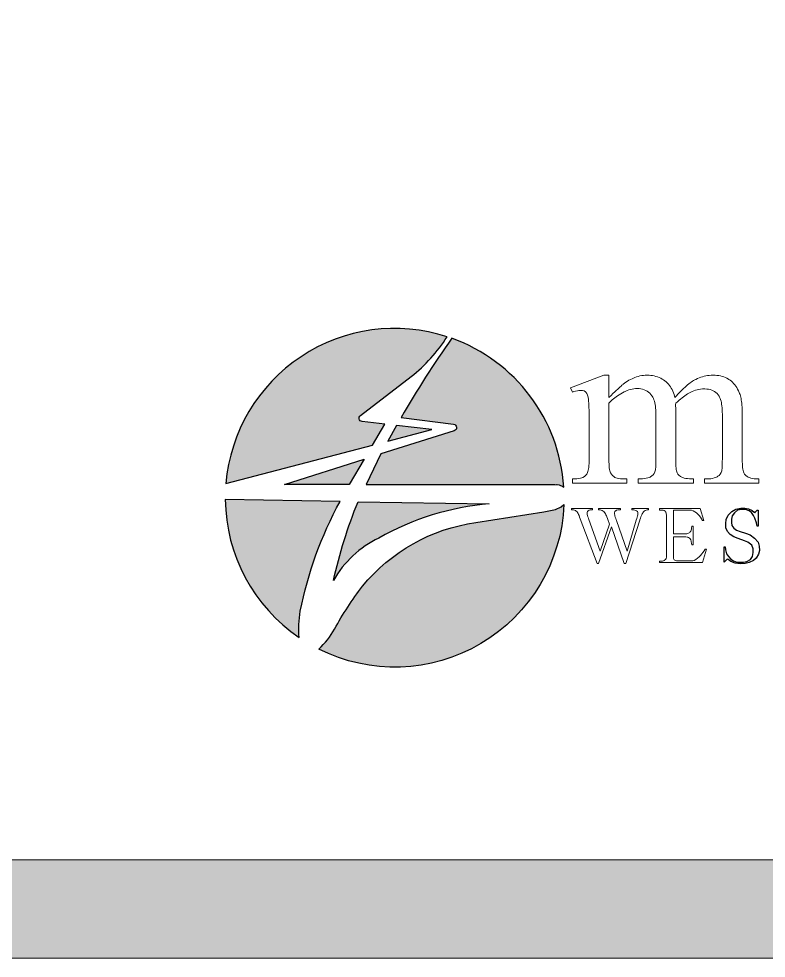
# Model space of a CAD drawing. Extents: x 144 to 1038, y -1303 to 267.
# Drawn here: x 266.96 to 289.76, y 148.32 to 176.97 of the extents above; entities that cross this region are included whole.
import ezdxf

# ---------------------------------------------------------------- set-up
doc = ezdxf.new("R2010")
doc.units = 0
doc.header["$LTSCALE"] = 100
doc.layers.add('L18', color=4, linetype='CONTINUOUS')
doc.layers.add('L25', color=1, linetype='CONTINUOUS')
doc.layers.add('L35', color=3, linetype='CONTINUOUS', lineweight=18)

msp = doc.modelspace()

# ---------------------------------------------------------------- hatches: boundary and pattern name
at = {"layer": 'L18'}
h = msp.add_hatch(color=256, dxfattribs=at)
h.paths.add_polyline_path([(278.2163549401193, 164.0928647562864), (279.5647011332364, 164.4457067199576), (278.486577291835, 164.5707426016794)], flags=17)
edge = h.paths.add_edge_path()
edge.add_arc((280.2131152779416, 164.5054114712244), 0.1029692338388899, -72.43402750833832, 84.16995513601069, ccw=False)
edge.add_line((280.2441917783436, 164.4072436850615), (278.0078090925909, 163.6992828544352))
edge.add_line((278.0078090925909, 163.6992828544352), (277.5528908812042, 162.7671059451072))
edge.add_line((277.5528908812042, 162.7671059451072), (282.6038013676524, 162.7671059451072))
edge.add_line((282.6038013676524, 162.7671059451072), (283.3145712725346, 162.7725118298904))
edge.add_line((283.3145712725346, 162.7725118298904), (283.4461953289942, 162.7574755935857))
edge.add_line((283.4461953289942, 162.7574755935857), (283.5590159650528, 162.7086079535098))
edge.add_line((283.5590159650528, 162.7086079535098), (283.5822116406787, 162.6909427310333))
edge.add_arc((278.4273946528683, 162.3630886169034), 5.165232472790633, 3.639196008651918, 70.31584323591886)
edge.add_arc((305.4676055219584, 149.3977722112232), 30.9511261289605, 144.8283521343726, 150.1242407853348)
edge.add_line((278.6296496845641, 164.8151758551866), (280.2235746847791, 164.6078481049351))
edge = h.paths.add_edge_path()
edge.add_line((280.9000397735279, 161.6061135753496), (282.9759341006069, 161.9316025027947))
edge.add_line((282.9759341006069, 161.9316025027947), (283.3296140543163, 162.0019060166918))
edge.add_line((283.3296140543163, 162.0019060166918), (283.506366342469, 162.0883642109825))
edge.add_line((283.506366342469, 162.0883642109825), (283.5886922571434, 162.1615109939496))
edge.add_arc((278.4273946528683, 162.3630886169034), 5.165232472790641, 243.34665382917092, 357.76341514052217, ccw=False)
edge.add_arc((274.4852021795578, 159.5229428462354), 2.407473367793687, 312.4563768615338, 331.0679370383531)
edge.add_arc((286.4647553466876, 152.8536404977802), 11.30345861148447, 142.9365306610592, 150.8572845283921, ccw=False)
edge.add_arc((281.6592167789462, 156.2071295805211), 5.45209848608502, 98.00415526030872, 140.6206044735293, ccw=False)
edge = h.paths.add_edge_path()
edge.add_arc((282.0284884989699, 153.9126459673482), 8.297632636979303, 94.95558767717087, 119.4817605296807)
edge.add_arc((279.343192050986, 158.2510300204204), 3.20585592685206, 115.8608776244927, 150.2339024950949)
edge.add_arc((291.1429212644442, 156.5899818393974), 14.94094671063533, 157.7678270922694, 167.4260816587383, ccw=False)
edge.add_line((277.3127103428001, 162.243047775054), (281.3117097424154, 162.1792616952272))
edge = h.paths.add_edge_path()
edge.add_line((276.7601454646723, 162.2518614666562), (273.2624596865651, 162.3076513385609))
edge.add_arc((278.4273946528683, 162.3630886169034), 5.165232472790615, 180.6149545210219, 235.6099624310396)
edge.add_arc((279.1301525141087, 158.3288818840955), 3.627388090289801, 170.9088385772925, 183.6069330259929, ccw=False)
edge.add_arc((287.139712678939, 156.6029078248935), 11.81719479412369, 151.4432932555139, 168.7811330683746, ccw=False)
edge = h.paths.add_edge_path()
edge.add_arc((275.7939678674723, 169.9902702231663), 5.028789447807029, 308.5792749707487, 327.3143666867416)
edge.add_arc((278.4273946528683, 162.3630886169034), 5.165232472790628, 71.96628684557906, 175.1894129731957)
edge.add_line((273.2803573293613, 162.7962551996371), (277.7528541819613, 163.9711103390573))
edge.add_line((277.7528541819613, 163.9711103390573), (278.1297186966174, 164.6082460760971))
edge.add_line((278.1297186966174, 164.6082460760971), (277.4324827861336, 164.6889435816599))
edge.add_arc((277.4443213316218, 164.7912300028412), 0.1029692338389153, 127.4553738583343, 263.3980085784069, ccw=False)
edge.add_line((277.3817012796046, 164.8729697863174), (278.9299051984362, 166.0590337298169))
h.paths.add_polyline_path([(275.063148583287, 162.7671059451072), (277.4962875603335, 163.5373529615026), (277.0406879900634, 162.7671059451072)])
edge = h.paths.add_edge_path(flags=17)
edge.add_line((283.3618932532145, 162.7671059451072), (283.3847617529029, 162.7671059451072))
at = {"layer": 'L25'}
h = msp.add_hatch(color=256, dxfattribs=at)
edge = h.paths.add_edge_path()
edge.add_line((181.3835363921642, 265.3219109926316), (331.3835363921642, 265.3219109926316))
edge.add_arc((331.3835363921642, 256.8219109926316), 8.5, -3.979039320256561e-13, 90, ccw=False)
edge.add_line((339.8835363921642, 256.8219109926315), (339.8835363921641, 156.8219109926316))
edge.add_arc((331.3835363921641, 156.8219109926316), 8.5, -90, 0, ccw=False)
edge.add_line((331.3835363921641, 148.3219109926316), (181.3835363921641, 148.3219109926318))
edge.add_arc((181.3835363921641, 156.8219109926318), 8.5, 180.0000000000002, 270, ccw=False)
edge.add_line((172.8835363921641, 156.8219109926318), (172.8835363921642, 256.8219109926316))
edge.add_arc((181.3835363921642, 256.8219109926316), 8.5, 90, 180, ccw=False)
edge = h.paths.add_edge_path(flags=16)
edge.add_line((181.3835363921642, 262.3219109926316), (331.3835363921642, 262.3219109926316))
edge.add_arc((331.3835363921642, 256.8219109926316), 5.5, 0, 90, ccw=False)
edge.add_line((336.8835363921642, 256.8219109926316), (336.8835363921641, 156.8219109926316))
edge.add_arc((331.3835363921641, 156.8219109926316), 5.5, -90, 0, ccw=False)
edge.add_line((331.3835363921641, 151.3219109926316), (181.3835363921641, 151.3219109926318))
edge.add_arc((181.3835363921641, 156.8219109926318), 5.5, 180, 270, ccw=False)
edge.add_line((175.8835363921641, 156.8219109926318), (175.8835363921641, 256.8219109926316))
edge.add_arc((181.3835363921641, 256.8219109926316), 5.5, 89.99999999999937, 180, ccw=False)

# ---------------------------------------------------------------- linework, layer by layer
at = {"layer": 'L18'}
msp.add_line((283.3618932532145, 162.7671059451072), (283.3847617529029, 162.7671059451072), dxfattribs=at)
for points in [[(278.9299051984362, 166.0590337298169, 0.08192984223123395), (280.0264294902615, 167.2745765876485, 0.483543382190624), (273.2803573293613, 162.7962551996371), (277.7528541819613, 163.9711103390573), (278.1297186966174, 164.6082460760971), (277.4324827861336, 164.6889435816599, -0.6741443966538361), (277.3817012796046, 164.8729697863174)], [(280.2235746847791, 164.6078481049351, -0.8141568920977668), (280.2441917783436, 164.4072436850615), (278.0078090925909, 163.6992828544352), (277.5528908812042, 162.7671059451072), (282.6038013676524, 162.7671059451072), (283.3145712725346, 162.7725118298904), (283.4461953289942, 162.7574755935857), (283.5590159650528, 162.7086079535098), (283.5822116406787, 162.6909427310333, 0.2994277993081123), (280.1672252848902, 167.2264841251722, 0.02311178721620554), (278.6296496845641, 164.8151758551866)], [(276.7601454646723, 162.2518614666562), (273.2624596865651, 162.3076513385609, 0.2446753569963442), (275.509949832697, 158.1006782402237, -0.05546265415039397), (275.5483309735565, 158.9020300405201, -0.07579524506486658)], [(281.3117097424154, 162.1792616952272, 0.1074260239421284), (277.9448379108903, 161.135838146208, 0.1511153897803107), (276.5603187876856, 159.8426105631955, -0.04216705076793043), (277.3127103428001, 162.243047775054)], [(280.9000397735279, 161.6061135753496), (282.9759341006069, 161.9316025027947), (283.3296140543163, 162.0019060166918), (283.506366342469, 162.0883642109825), (283.5886922571434, 162.1615109939496, -0.5453125784479379), (276.110315732135, 157.7467294700145, 0.08138724002746317), (276.5922082891298, 158.3582741075537, -0.03457457551389917), (277.4449530136139, 159.6662275580548, -0.188122601421096)]]:
    msp.add_lwpolyline(points, format="xyb", close=True, dxfattribs=at)
at = {"layer": 'L18', "lineweight": 0}
for points in [[(288.1441335879167, 166.102827414991), (288.1274069101263, 166.102827414991), (288.0743178893132, 166.1006456744096), (288.0215924919304, 166.0962821932469), (287.9688670945475, 166.0893733480726), (287.9168689440252, 166.080282762317), (287.8648707935028, 166.0686468125497), (287.8132362664107, 166.0544654987709), (287.7619653627488, 166.0377388209805), (287.7106944590868, 166.0188304026087), (287.6597871788551, 165.9973766202253), (287.6092435220536, 165.9737410972606), (287.5779719070542, 165.9570144194702), (287.5437913046129, 165.9370151308078), (287.5088834553111, 165.9148341015639), (287.473248359149, 165.8904713317388), (287.4365223926961, 165.8639268213323), (287.3990691793828, 165.8348369469142), (287.3605250957788, 165.8035653319147), (287.3208901418841, 165.7704755997641), (287.280527941129, 165.7348405036019), (287.2390748700832, 165.6966600434281), (287.1968945521769, 165.6566614661032), (287.15362336398, 165.6141175247667), (287.1096249289226, 165.5697554662791), (287.0645356235746, 165.5228480437799), (287.018719071366, 165.4737588806993), (286.9718116488668, 165.4221243536072), (286.9627210631111, 165.4595775669205), (286.9470852556114, 165.5137574580242), (286.9289040841001, 165.5657556085466), (286.9089047954376, 165.6152083950574), (286.8863601427636, 165.6624794409868), (286.8616337495082, 165.7072051229047), (286.8350892391016, 165.7497490642411), (286.8059993646835, 165.7901112649963), (286.7747277496841, 165.8282917251701), (286.7412743941032, 165.8639268213323), (286.7056392979411, 165.8973801769131), (286.6678224611975, 165.9282881684823), (286.6292783775936, 165.9562871726098), (286.5852799425361, 165.9842861767372), (286.5401906371881, 166.0090125699926), (286.4936468381191, 166.0311935992364), (286.445284921899, 166.0501020176082), (286.3958321353882, 166.0661014485381), (286.3449248551565, 166.0795555154565), (286.2921994577737, 166.0897369715028), (286.2383831901001, 166.0970094401074), (286.1827488052755, 166.1013729212701), (286.12565992673, 166.102827414991), (286.1180238346952, 166.102827414991), (286.0656620607426, 166.1010092978399), (286.0129366633598, 166.0962821932469), (285.9605748894072, 166.0886461012122), (285.9074858685941, 166.0781010217356), (285.8547604712113, 166.0646469548172), (285.8016714503983, 166.0486475238873), (285.7485824295852, 166.0297391055155), (285.7144018271439, 166.0159214151669), (285.6656762874936, 165.9944676327835), (285.6184052415642, 165.9708321098188), (285.571497819065, 165.9453784697029), (285.5256812668565, 165.918106712436), (285.4805919615084, 165.8886532145876), (285.4362299030207, 165.8570179761579), (285.3929587148238, 165.8235646205771), (285.3922314679633, 165.8228373737167), (285.3773229073241, 165.8108378005192), (285.3576872420919, 165.7937474992985), (285.3333244722667, 165.7715664700548), (285.3038709744183, 165.7450219596482), (285.269690371977, 165.7133867212185), (285.2304190415126, 165.6770243781959), (285.1864206064552, 165.6355713071501), (285.1373314433746, 165.5897547549415), (285.0835151757011, 165.5384838512796), (285.0246081800045, 165.482849466455), (284.9609740797148, 165.4221243536072), (284.9609740797148, 166.102827414991), (284.8031615109966, 166.102827414991), (283.7922883749672, 165.7119322274976), (283.8471955129314, 165.5861185206393), (283.8871940902563, 165.6002998344181), (283.9439193453716, 165.6170265122085), (283.9973719896149, 165.629026085406), (284.0468247761257, 165.6362985540105), (284.0926413283342, 165.6384802945919), (284.1508210771705, 165.6341168134292), (284.2013647339719, 165.6202991230806), (284.2428178050177, 165.5966636001158), (284.2588172359477, 165.5813914160464), (284.284998122924, 165.543938202733), (284.3064519053073, 165.4955762865129), (284.323542206528, 165.436305667386), (284.3242694533884, 165.4326694330837), (284.3289965579814, 165.4064885461075), (284.3333600391441, 165.3759441779684), (284.3373598968766, 165.3413999520969), (284.3409961311788, 165.3021286216325), (284.3442687420509, 165.2588574334355), (284.3471777294927, 165.2108591406457), (284.349359470074, 165.1588609901233), (284.3515412106554, 165.1024993584382), (284.3533593278065, 165.0417742455904), (284.3548138215274, 164.9766856515799), (284.3555410683879, 164.9072335764066), (284.3562683152483, 164.8337816435009), (284.3562683152483, 164.7556026060022), (284.3562683152483, 163.5341915038717), (284.3559046918181, 163.4752845081751), (284.3537229512368, 163.407650550153), (284.3500867169345, 163.3461981904447), (284.3449959889113, 163.2912910524805), (284.3384507671673, 163.2429291362604), (284.3300874282721, 163.2007488183542), (284.3202695956559, 163.165113722192), (284.3086336458887, 163.1360238477739), (284.3086336458887, 163.1356602243436), (284.2820891354822, 163.0869346846933), (284.2500902736223, 163.0462088605079), (284.2126370603089, 163.0123918814969), (284.1697294955422, 162.9862109945206), (284.1664568846702, 162.9843928773695), (284.1319126587987, 162.9698479401604), (284.0900959643226, 162.9582119903932), (284.0406431778118, 162.9491214046375), (283.9835542992663, 162.9425761828934), (283.9191929521162, 162.9385763251609), (283.8471955129314, 162.93712183144), (283.8471955129314, 162.8116717480119), (285.5067728484847, 162.8116717480119), (285.5067728484847, 162.93712183144), (285.4416842544741, 162.9378490783005), (285.3722321793009, 162.9407580657423), (285.3107798195927, 162.9454851703352), (285.2569635519191, 162.9527576389397), (285.2115106231408, 162.9614846012652), (285.1736937863973, 162.9727569276022), (285.1438766651187, 162.9862109945206), (285.1075143220961, 163.0073011534737), (285.0678793682014, 163.0400272621941), (285.0347896360508, 163.0796622160888), (285.0086087490745, 163.1254787682973), (285.0082451256443, 163.1258423917275), (284.9973364227375, 163.1527505255642), (284.9875185901213, 163.1869311280055), (284.9795188746564, 163.2276569521909), (284.9726100294821, 163.2749279981203), (284.9675193014589, 163.3294715126543), (284.9638830671566, 163.3909238723625), (284.9617013265753, 163.4589214538149), (284.9609740797148, 163.5341915038717), (284.9609740797148, 165.2475851070985), (284.961337703145, 165.248312353959), (284.9922456947143, 165.2828565798305), (285.0256990502951, 165.3166735588415), (285.0613341464573, 165.3497632909921), (285.0995146066311, 165.3824893997125), (285.1398768073862, 165.4144882615724), (285.1824207487227, 165.4457598765719), (285.2271464306406, 165.4766678681411), (285.27441747657, 165.5068486128499), (285.3238702630808, 165.5363021106983), (285.3755047901729, 165.5650283616862), (285.4296846812767, 165.5933909892438), (285.4605926728459, 165.6086631733133), (285.5118635765078, 165.6315714494176), (285.5631344801698, 165.6508434912196), (285.6147690072619, 165.6664792987193), (285.6664035343541, 165.678842495347), (285.7180380614462, 165.6875694576725), (285.7696725885384, 165.6926601856956), (285.8216707390607, 165.6944783028467), (285.828579584235, 165.6944783028467), (285.8842139690597, 165.6915693154049), (285.9373029898727, 165.6846604702306), (285.9878466466742, 165.6733881438936), (286.0362085628943, 165.6573887129637), (286.0816614916726, 165.6373894243012), (286.1249326798695, 165.6126630310458), (286.1652948806246, 165.5839367800579), (286.2034753407984, 165.5508470479073), (286.2391104369606, 165.5130302111638), (286.2722001691112, 165.4712135166877), (286.2794726377157, 165.4606684372112), (286.299108302948, 165.4275787050606), (286.3169258510291, 165.3912163620379), (286.332925281959, 165.351217784713), (286.3471065957378, 165.3079465965161), (286.3594697923655, 165.2610391740169), (286.3696512484119, 165.2112227640759), (286.3780145873071, 165.1574064964024), (286.3845598090512, 165.100681241287), (286.3892869136441, 165.0403197518695), (286.3921959010859, 164.9763220281496), (286.3932867713766, 164.9090516935577), (286.3932867713766, 163.5341915038717), (286.3929231479464, 163.4778298721867), (286.3918322776557, 163.4040143158507), (286.3903777839348, 163.3407438389913), (286.387468796493, 163.287291194748), (286.384196185621, 163.2443836299813), (286.3798327044582, 163.2112938978307), (286.3747419764351, 163.1883856217264), (286.3620151563771, 163.1538413958549), (286.3380160099822, 163.1065703499255), (286.3085625121338, 163.0654809023099), (286.2729274159717, 163.0298458061477), (286.2318379683561, 163.0000286848692), (286.2223837591702, 162.9945743334158), (286.1882031567289, 162.9793021493463), (286.1474773325435, 162.9665753292883), (286.1002062866141, 162.9560302498118), (286.0467536423708, 162.9476669109166), (285.9867557763835, 162.941848936033), (285.920212688652, 162.9382127017307), (285.8474880026068, 162.93712183144), (285.8474880026068, 162.8116717480119), (287.5434276811827, 162.8116717480119), (287.5434276811827, 162.93712183144), (287.481248074614, 162.9382127017307), (287.4150686103127, 162.9411216891725), (287.3554343677557, 162.9469396640561), (287.3023453469426, 162.9549393795211), (287.2554379244434, 162.9651208355675), (287.2150757236882, 162.9778476556254), (287.180895121247, 162.9931198396949), (287.1390784267709, 163.0163917392294), (287.095807238574, 163.0491178479497), (287.0619902595629, 163.0854801909724), (287.037991113168, 163.1254787682973), (287.0285369039821, 163.149114291262), (287.0201735650869, 163.1807495296917), (287.0132647199126, 163.2203844835864), (287.0078103684592, 163.2672919060856), (287.0034468872965, 163.32256266748), (287.0001742764244, 163.3851058974789), (286.9983561592733, 163.4556488429428), (286.9976289124129, 163.5341915038717), (286.9976289124129, 165.0592281702413), (286.9903564438084, 165.2094046469247), (286.9976289124129, 165.2475851070985), (287.0001742764244, 165.2501304711101), (287.0499906863654, 165.2941289061675), (287.0983526025856, 165.3355819772133), (287.1452600250848, 165.3744896842475), (287.1910765772933, 165.4108520272702), (287.235438635781, 165.4446690062812), (287.2783462005476, 165.4759406212807), (287.3201628950237, 165.5046668722686), (287.3605250957788, 165.5304841358146), (287.399432802813, 165.5541196587794), (287.4372496395566, 165.5748461943023), (287.4739756060094, 165.5933909892438), (287.4979747524044, 165.6042996921506), (287.5499729029268, 165.6253898511037), (287.6019710534491, 165.6432073991848), (287.6539692039715, 165.6581159598241), (287.7059673544939, 165.6693882861611), (287.7579655050163, 165.6773880016261), (287.8099636555386, 165.6824787296493), (287.861961806061, 165.6839332233702), (287.8834155884443, 165.6839332233702), (287.9415953372806, 165.6802969890679), (287.9965024752448, 165.6726608970332), (288.0481370023369, 165.6606613238357), (288.096498918557, 165.6446618929057), (288.1419518473353, 165.6242989808131), (288.1837685418113, 165.5999362109879), (288.2226762488456, 165.57120996), (288.2583113450078, 165.5384838512796), (288.2906738302979, 165.5017578848268), (288.3201273281463, 165.4606684372112), (288.3372176293669, 165.4297604456419), (288.3524898134364, 165.3948525963402), (288.3666711272152, 165.355944889306), (288.3786707004127, 165.3134009479695), (288.3895794033195, 165.2672207723307), (288.3983063656449, 165.2170407389595), (288.4059424576797, 165.163224471286), (288.4113968091331, 165.10540834588), (288.4157602902958, 165.0439559861717), (288.4179420308772, 164.978503768731), (288.4190329011678, 164.9090516935577), (288.4190329011678, 163.5341915038717), (288.4186692777376, 163.4894658219539), (288.4179420308772, 163.4149230187575), (288.4168511605865, 163.3501980481772), (288.4146694200051, 163.2960181570735), (288.4117604325633, 163.2523833454463), (288.4084878216913, 163.2189299898654), (288.4041243405285, 163.1952944669007), (288.3997608593658, 163.1814767765522), (288.3786707004127, 163.1294786260298), (288.3521261900062, 163.0847529441119), (288.3204909515765, 163.0472997307986), (288.2834013616934, 163.01748260952), (288.2619475793101, 163.0040285426017), (288.220130884834, 162.983665630509), (288.1743143326255, 162.9669389527186), (288.123770675824, 162.9538485092304), (288.06922716129, 162.9447579234748), (288.0099565421631, 162.9389399485912), (287.9463224418735, 162.93712183144), (287.8768703667003, 162.93712183144), (287.8768703667003, 162.8116717480119), (289.5324478445211, 162.8116717480119), (289.5324478445211, 162.93712183144), (289.5222663884747, 162.93712183144), (289.4539051835922, 162.9389399485912), (289.3917255770234, 162.9440306766143), (289.3364548156291, 162.9516667686491), (289.2877292759787, 162.9625754715559), (289.2455489580724, 162.9763931619045), (289.2102774853405, 162.9931198396949), (289.1775513766201, 163.0120282580666), (289.1339165649929, 163.0451179902172), (289.0993723391214, 163.0818439566701), (289.0746459458661, 163.1222061574252), (289.0739186990056, 163.1236606511461), (289.0630099960988, 163.1545686427154), (289.0535557869129, 163.1916582325985), (289.0451924480177, 163.234202173935), (289.0386472262736, 163.2825640901551), (289.0335564982504, 163.3367439812588), (289.0299202639482, 163.3967418472462), (289.0277385233668, 163.4625576881171), (289.0270112765064, 163.5341915038717), (289.0270112765064, 164.9090516935577), (289.0270112765064, 164.9392324382665), (289.0259204062157, 165.0061391494282), (289.0241022890646, 165.070136873148), (289.0208296781925, 165.1308619859958), (289.01682982046, 165.1886781114018), (289.0117390924369, 165.243585249366), (289.005557494123, 165.2955833998884), (288.9982850255185, 165.3443089395387), (288.9899216866233, 165.3904891151775), (288.9804674774374, 165.4333966799442), (288.9702860213911, 165.4733952572691), (288.959013695054, 165.5104848471522), (288.9462868749961, 165.5443018261632), (288.9342873017986, 165.5730280771511), (288.9099245319734, 165.6264807213944), (288.8837436449972, 165.6770243781959), (288.8561082643, 165.7242954241253), (288.8270183898819, 165.7690211060432), (288.7964740217428, 165.810474177089), (288.7644751598829, 165.849018260693), (288.7306581808718, 165.8846533568552), (288.6953867081399, 165.9173794655756), (288.658660741687, 165.9468329634238), (288.6204802815133, 165.9737410972606), (288.6052080974438, 165.9828316830163), (288.5593915452352, 166.0082853231321), (288.5121204993058, 166.0304663523759), (288.4637585830857, 166.0497383941779), (288.4135785497144, 166.0657378251079), (288.3626712694827, 166.0791918920263), (288.3099458720999, 166.0893733480726), (288.2561296044264, 166.0970094401074), (288.200858843032, 166.1013729212701)], [(285.520794849488, 160.7387484567665), (285.1897120728818, 161.6712442867701), (285.1823312466517, 161.691277957966), (285.167042392318, 161.7350357134729), (285.1546531482889, 161.7745758539911), (285.1448999136277, 161.8093711776472), (285.1380462892712, 161.8396852853779), (285.1338286742826, 161.86578177812), (285.1325106695987, 161.8871334539998), (285.1340922752194, 161.9084851298797), (285.1448999136277, 161.9403808432311), (285.1654607866972, 161.9659501340996), (285.1678331951283, 161.9680589415939), (285.1939296878704, 161.9830841949908), (285.2279342087161, 161.9920466268416), (285.2698467576654, 161.9952098380831), (285.3157133206666, 161.9952098380831), (285.3157133206666, 162.0400219973371), (284.6435309318561, 162.0400219973371), (284.6435309318561, 161.9952098380831), (284.6488029505919, 161.9952098380831), (284.6907154995412, 161.9931010305888), (284.7199752035248, 161.987829011853), (284.7513437150026, 161.975439767824), (284.7835030292908, 161.9564605003752), (284.8003734892453, 161.9435440544725), (284.824361174493, 161.9174475617305), (284.8333236063438, 161.9045311158279), (284.8512484700454, 161.8757986137179), (284.8681189299999, 161.8444301022401), (284.8841985871439, 161.8106891823312), (284.9247931314094, 161.7005039907536), (284.9759317131463, 161.5621134989397), (284.6893974948573, 160.735529690138), (284.3493522864002, 161.7005039907536), (284.3345906339401, 161.7418893378294), (284.3198289814799, 161.7856470933363), (284.3082305402612, 161.8228148254234), (284.3000589112208, 161.8536561350277), (284.2950504934218, 161.8779074212122), (284.2934688878011, 161.8958322849138), (284.2942596906114, 161.9087487308165), (284.3055945308933, 161.9395900404207), (284.3290550142675, 161.9659501340996), (284.3303730189514, 161.9672681387835), (284.3575239154407, 161.982820594054), (284.3915284362864, 161.9920466268416), (284.4321229805518, 161.9952098380831), (284.4627006892192, 161.9952098380831), (284.4627006892192, 162.0400219973371), (283.823732018444, 162.0400219973371), (283.823732018444, 161.9952098380831), (283.8403388774617, 161.9949462371463), (283.8801426189168, 161.9915194249681), (283.9144107406993, 161.9844021996747), (283.943406843746, 161.9733309603296), (283.9666037261834, 161.9583057069327), (283.9916458151783, 161.9340544207482), (284.0122066882478, 161.9042675148911), (284.015633500426, 161.8974138905346), (284.0238051294665, 161.8789618249594), (284.0348763688116, 161.8523381303438), (284.0488472184614, 161.8175428066877), (284.065454077479, 161.7745758539911), (284.0846969458646, 161.7234372722542), (284.5976643688549, 160.3577208187533), (284.6435309318561, 160.3577208187533), (285.0344511211134, 161.4736001419843), (285.4277437188018, 160.3577208187533), (285.4786186996019, 160.3577208187533), (285.9019911458683, 161.6833699298624), (285.9056815589834, 161.6941775682707), (285.922288418001, 161.7413621359558), (285.937313671398, 161.7824838820948), (285.9507573191742, 161.8175428066877), (285.9626193613296, 161.8465389097344), (285.9731633988012, 161.8692085902982), (285.982125830652, 161.8860790502527), (285.9905610606292, 161.8992590970921), (286.0137579430666, 161.9306276085699), (286.0377456283144, 161.9548788947544), (286.0622605154357, 161.9720129556457), (286.0659509285507, 161.9738581622032), (286.0960014353446, 161.9857202043587), (286.1313239608742, 161.992837429652), (286.1719185051397, 161.9952098380831), (286.1719185051397, 162.0400219973371), (285.6563150727815, 162.0400219973371), (285.6563150727815, 161.9952098380831), (285.6781939505349, 161.9946826362095), (285.7174704901164, 161.9920466268416), (285.7522658137725, 161.9865110071691), (285.7823163205663, 161.9780757771918), (285.8031407945726, 161.9680589415939), (285.8292372873147, 161.9443348572829), (285.8403085266598, 161.9250919888973), (285.8471621510163, 161.8921418717988), (285.8471621510163, 161.8879242568102), (285.845053343522, 161.86578177812), (285.840044925723, 161.8388944825675), (285.8321368976194, 161.8072623701529), (285.821329259211, 161.7706218399393), (285.8078856114348, 161.7295000938003), (285.7912787524172, 161.6833699298624)]]:
    msp.add_lwpolyline(points, close=True, dxfattribs=at)
at = {"layer": 'L18'}
for points in [[(278.2163549401193, 164.0928647562864), (279.5647011332364, 164.4457067199576), (278.486577291835, 164.5707426016794)], [(275.063148583287, 162.7671059451072), (277.4962875603335, 163.5373529615026), (277.0406879900634, 162.7671059451072)], [(288.4698482346879, 160.3990825075211), (288.4698482346879, 160.8704483428714), (288.5021989144795, 160.8704483428714), (288.5130282434603, 160.7784392323388), (288.5474090640445, 160.655295039293), (288.6076817258556, 160.5692285886001), (288.6763454754005, 160.4948752101815), (288.7568178293704, 160.4374198950433), (288.8574964072056, 160.4029165556061), (288.9633605500463, 160.3971966553244), (289.0661153935021, 160.4000497504063), (289.1638262425423, 160.4201578941583), (289.2732915468738, 160.4835050177699), (289.3370124415684, 160.5703593708156), (289.362889152679, 160.6910652486729), (289.362889152679, 160.8088230547633), (289.3194184932638, 160.921797765962), (289.2014197285159, 161.0052239884539), (289.0929420964042, 161.0537324081727), (288.9001373954542, 161.116083240919), (288.764626391943, 161.1753435579177), (288.6579033635108, 161.2399109790922), (288.5739743765869, 161.3349892976704), (288.526503684057, 161.446636281978), (288.5208968849205, 161.5811407875149), (288.5405386951779, 161.7045497672443), (288.5993826997204, 161.8305892906479), (288.7087759122762, 161.9455423591432), (288.8349799134388, 162.0156252448839), (288.978231321109, 162.0493167963552), (289.1017784494893, 162.0493167963552), (289.2197646941943, 162.0240450552579), (289.3289670152914, 161.9764647395863), (289.3851072154336, 161.9231546899903), (289.4060296483791, 161.9057268959759), (289.4294035109216, 161.9290907310782), (289.4788914063214, 161.9813051843268), (289.5080451802903, 161.9813051843268), (289.5080451802903, 161.4961586866686), (289.4810594716021, 161.4961586866686), (289.4619525168702, 161.5998369432099), (289.4135315901435, 161.7393425792866), (289.3734871394378, 161.8251147285353), (289.304682374286, 161.9168145179358), (289.2381815836995, 161.9688360593307), (289.1259027598494, 162.0062459961636), (288.9997538473796, 162.0062459961636), (288.8845544289602, 161.9832161478818), (288.7866014560208, 161.9054637019813), (288.717363457353, 161.8131865191097), (288.7000798660836, 161.712409548134), (288.6943668339803, 161.6039092529682), (288.7059746200867, 161.5168888641053), (288.7696945354826, 161.4387211103709), (288.8473148883471, 161.3783759543854), (288.9673652731157, 161.3298052160612), (289.1204600578149, 161.2872973529641), (289.2670531358683, 161.2281220655524), (289.4020772420803, 161.13533332751), (289.5085567642395, 161.0120948146111), (289.5421116736889, 160.8891137875715), (289.5505335915271, 160.7572279742132), (289.525360155358, 160.6425990163735), (289.4525968202483, 160.5167171524162), (289.3659451594423, 160.449661196201), (289.2395125028794, 160.385068120859), (289.1186620225083, 160.3625941053239), (288.9691862115532, 160.3513178199972), (288.811577217041, 160.368197149959), (288.6826095478717, 160.4158384261285), (288.5969947213159, 160.4843004774822), (288.5646328738218, 160.4875353041018)]]:
    msp.add_lwpolyline(points, close=True, dxfattribs=at)
at = {"layer": 'L18', "lineweight": 0}
msp.add_lwpolyline([(287.4820929644048, 160.4445841807697), (287.3791369210453, 160.4432077955804), (287.3424963908317, 160.4413625890229), (287.3016382456295, 160.4408353871493), (287.0506901538069, 160.4408353871493), (287.0209032479498, 160.4418897908965), (286.9890075345984, 160.4466346077587), (286.9676558587185, 160.4553334386727), (286.9544758118791, 160.4656138752074), (286.937078150051, 160.4930283726334), (286.9339149388096, 160.5069992222832), (286.9307517275681, 160.534677320646), (286.9291701219474, 160.5739538602274), (286.928379319137, 160.6250924419644), (286.928379319137, 161.1738293921443), (287.253662875134, 161.1738293921443), (287.2736965463299, 161.1735657912075), (287.3100734756067, 161.1711933827764), (287.3419691889581, 161.1664485659142), (287.3688564845105, 161.1593313406209), (287.3909989632008, 161.1495781059597), (287.4165682540692, 161.1327076460053), (287.4389743336963, 161.1100379654415), (287.4555811927139, 161.0828870689523), (287.459271605829, 161.0736610361647), (287.4658616292486, 161.0499369518537), (287.4727152536051, 161.0177776375655), (287.4793052770249, 160.9774466942369), (287.4861589013814, 160.9289441218678), (287.52648984471, 160.9289441218678), (287.52648984471, 161.5014853565723), (287.4861589013814, 161.5014853565723), (287.485368098571, 161.4885689106697), (287.4811504835824, 161.4474471645307), (287.4745604601627, 161.4102794324435), (287.4655980283119, 161.3775929162817), (287.4537359861564, 161.3488604141718), (287.4395015355698, 161.324872728924), (287.4228946765522, 161.3048390577281), (287.4105054325231, 161.2945586211934), (287.3891537566432, 161.2829601799747), (287.3630572639012, 161.2739977481239), (287.3316887524234, 161.2676713256409), (287.2953118231466, 161.2637173115891), (287.253662875134, 161.2623993069052), (286.928379319137, 161.2623993069052), (286.928379319137, 161.988066588255), (287.4341496063722, 161.988066588255), (287.4747441506376, 161.9872757854446, -0.1944711511259589), (287.8122908934928, 161.670953409349), (287.8547306443157, 161.670953409349), (287.7473075192769, 162.0312958899389), (286.5071450221491, 162.0312958899389), (286.5071450221491, 161.9864837306848), (286.55960160857, 161.9864837306848), (286.5843800966281, 161.9854293269377), (286.618121016537, 161.9804209091387), (286.6471171195838, 161.9706676744775), (286.6713684057683, 161.9564332238909), (286.6906112741539, 161.9379811583158), (286.6977284994471, 161.9261191161603), (286.705372926614, 161.9042402384068), (286.7111721472234, 161.8752441353601), (286.7156533631488, 161.8391308070201), (286.7180257715798, 161.79563665245), (286.719080175327, 161.7450252725866), (286.719080175327, 160.6763870748462), (286.7188165743902, 160.6466001689892), (286.7174985697063, 160.6028424134823), (286.7151261612752, 160.5667290851422), (286.7116993490969, 160.5382601839691), (286.7069545322348, 160.5174357099628), (286.7022097153725, 160.5058372687441), (286.6845484526077, 160.4792135741285), (286.6589791617392, 160.4594435038694), (286.6497531289517, 160.4541714851336), (286.6207570259049, 160.4415186401677), (286.5907065191111, 160.4338742130009), (286.55960160857, 160.4315018045698), (286.5071450221491, 160.4315018045698), (286.5071450221491, 160.3866896453158), (287.8117107144708, 160.3866896453158), (287.9395571688132, 160.7989615104529), (287.8957994133063, 160.7989615104529, -0.1214420510180023), (287.5640107418051, 160.4493979345282, -0.2612535076304138)], format="xyb", close=True, dxfattribs=at)
at = {"layer": 'L35'}
for points in [[(181.3835363921642, 265.3219109926316), (331.3835363921642, 265.3219109926316, -0.414213562373097), (339.8835363921642, 256.8219109926315), (339.8835363921641, 156.8219109926316, -0.414213562373095), (331.3835363921641, 148.3219109926316), (181.3835363921641, 148.3219109926318, -0.414213562373094), (172.8835363921641, 156.8219109926318), (172.8835363921642, 256.8219109926316, -0.414213562373095)], [(181.3835363921642, 262.3219109926316), (331.3835363921642, 262.3219109926316, -0.414213562373095), (336.8835363921642, 256.8219109926316), (336.8835363921641, 156.8219109926316, -0.414213562373095), (331.3835363921641, 151.3219109926316), (181.3835363921641, 151.3219109926318, -0.414213562373095), (175.8835363921641, 156.8219109926318), (175.8835363921641, 256.8219109926316, -0.414213562373098)]]:
    msp.add_lwpolyline(points, format="xyb", close=True, dxfattribs=at)

doc.saveas('drawing.dxf')
